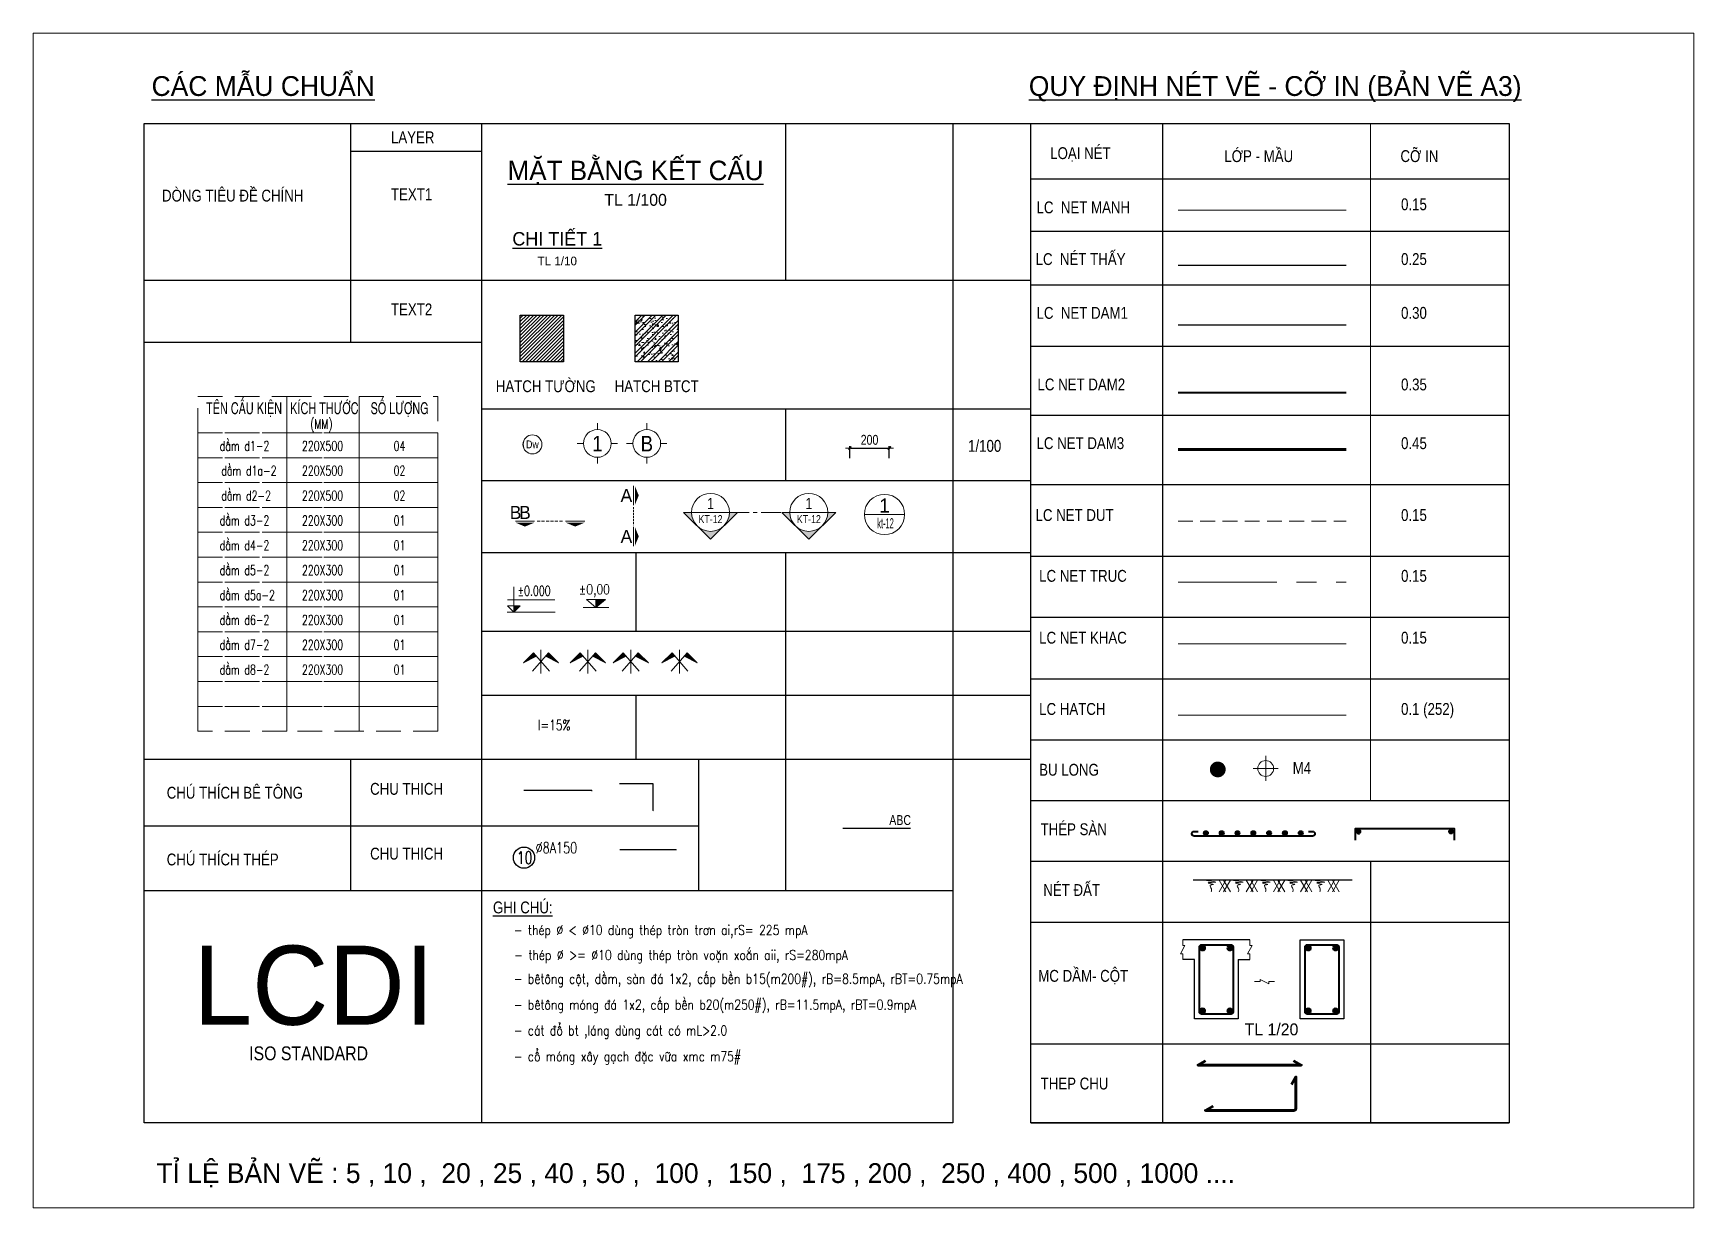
# Model space of a CAD drawing. Header units: millimetres. Extents: x 5243337 to 5938936, y 490824 to 785930.
# Drawn here: x 5243337 to 5251737, y 539257 to 545197 of the extents above; entities that cross this region are included whole.
import ezdxf
from ezdxf.enums import TextEntityAlignment as Align

# ---------------------------------------------------------------- set-up
doc = ezdxf.new("R2010")
doc.units = ezdxf.units.MM
doc.header["$MEASUREMENT"] = 0
doc.header["$PDMODE"] = 32
for name, pattern in [('ACAD_ISO07W100', [3, 0, -3]), ('CENTER', [2, 1.25, -0.25, 0.25, -0.25]), ('CENTERX2', [4, 2.5, -0.5, 0.5, -0.5]), ('DASHDOT', [1, 0.5, -0.25, 0, -0.25]), ('HIDDEN', [0.375, 0.25, -0.125])]:
    doc.linetypes.add(name, pattern=pattern)
doc.layers.get('0').update_dxf_attribs({"lineweight": 0})
doc.layers.get('Defpoints').update_dxf_attribs({"lineweight": 0})
for name, color, linetype, lineweight in [('A-WIPEOUT', 254, 'ACAD_ISO07W100', 0), ('dim', 144, 'Continuous', 13), ('LC Dim', 8, 'Continuous', 18), ('LC Hatch', 252, 'Continuous', 9), ('LC Hatch @ 1', 252, 'Continuous', 9), ('LC ISO', 153, 'Continuous', 13), ('LC Khac', 4, 'Continuous', 9), ('LC MANH DUT', 35, 'HIDDEN', 5), ('LC Net dam 1', 30, 'Continuous', 30), ('LC Net dam2', 6, 'Continuous', 40), ('LC Net dam3', 1, 'Continuous', 60), ('LC Net khuat', 4, 'HIDDEN', 13), ('LC Net manh', 9, 'Continuous', 5), ('LC Net thay', 7, 'Continuous', 25), ('LC Net truc', 8, 'DASHDOT', 13), ('LC Text1', 3, 'Continuous', 20), ('LC Text2', 7, 'Continuous', 25), ('text', 1, 'Continuous', 20)]:
    doc.layers.add(name, color=color, linetype=linetype, lineweight=lineweight)
doc.styles.add('arial', font='arial.ttf', dxfattribs={"width": 0.8})
doc.styles.add('Brief text', font='VHHELS.TTF')
doc.styles.add('General text 2', font='arial.ttf')
doc.styles.add('HOATBIF', font='hoatbif.shx', dxfattribs={"width": 0.8})
doc.styles.add('LC 1', font='VHAVANB.TTF')
doc.styles.add('LC 2', font='VHARIALN.TTF', dxfattribs={"width": 0.7})
doc.styles.add('LC 3', font='vnsimli.shx', dxfattribs={"width": 0.75})
doc.styles.add('T1', font='Vnsimli.shx', dxfattribs={"width": 0.8})
doc.styles.add('T2', font='VHARIAL.TTF', dxfattribs={"width": 0.8})
doc.styles.add('text', font='hoatbif.shx', dxfattribs={"width": 0.7})
doc.styles.add('text1', font='VHHELS.TTF', dxfattribs={"width": 0.7, "height": 300})
doc.dimstyles.new('1-100(1-20)', dxfattribs={"dimscale": 20, "dimtxt": 2.5, "dimasz": 0.35, "dimexe": 0.5, "dimexo": 0, "dimgap": 0.8, "dimtad": 1, "dimdec": 0, "dimzin": 0, "dimdsep": 46, "dimtxsty": 'HOATBIF', "dimblk1": 'DOT', "dimblk2": 'DOT', "dimsah": 1, "dimcen": -1, "dimdle": 1, "dimclrd": 256, "dimclre": 256, "dimclrt": 4, "dimadec": 3, "dimazin": 2, "dimtfac": 0.333333, "dimtdec": 0, "dimtix": 1, "dimtmove": 2, "dimatfit": 3, "dimldrblk": 'DOT', "dimfxl": 1, "dimtvp": 0.833333, "dimtolj": 1, "dimtzin": 0, "dimarcsym": 0})

# ---------------------------------------------------------------- blocks, each defined once
blk = doc.blocks.new('CT')
at = {"layer": 'LC Khac'}
blk.add_hatch(color=252, dxfattribs=at).paths.add_polyline_path([(3.25, 1.6), (1.64, 1.6), (1.64, 0)])
at = {"layer": 'LC Khac', "color": 9, "ltscale": 50}
for p, q in [((12.09, 0), (0, 0)), ((0.05, 3.14), (12, 3.14))]:
    blk.add_line(p, q, dxfattribs=at)
for points in [[(1.64, 6.43), (1.64, 0)], [(1.64, 0), (0.03, 1.6), (1.64, 1.6)], [(1.64, 0), (3.25, 1.6), (1.64, 1.6)]]:
    blk.add_lwpolyline(points, dxfattribs=at)
at = {"layer": 'LC Khac', "color": 3, "style": 'LC 3', "width": 0.75}
blk.add_attdef('CT', (1.91, 3.5), '', height=2.2, dxfattribs=at)
blk = doc.blocks.new('DXicon')
at = {"layer": 'LC Hatch', "ltscale": 50}
for points in [[(-1.15, 4.39), (-1.9, 5.26), (-4.45, 2.69)], [(4.45, 2.69), (1.9, 5.26), (1.15, 4.39)]]:
    blk.add_hatch(color=252, dxfattribs=at).paths.add_polyline_path(points)
at = {"layer": 'LC Net manh', "color": 8, "ltscale": 50}
for p, q in [((-1.9, 5.26), (-4.45, 2.69)), ((-4.45, 2.69), (-1.15, 4.39)), ((-2.13, 0.57), (1.9, 5.26)), ((2.13, 0.57), (-1.9, 5.26)), ((0, 0.04), (0, 6.04)), ((4.45, 2.69), (1.15, 4.39)), ((1.9, 5.26), (4.45, 2.69))]:
    blk.add_line(p, q, dxfattribs=at)
blk = doc.blocks.new('DOT')
at = {"layer": 'dim'}
for p, q in [((-3, 0), (3, 0)), ((-1, -1), (1, 1))]:
    blk.add_line(p, q, dxfattribs=at)
blk.add_lwpolyline([(0.5, 1), (-1, -0.5), (-0.5, -1), (1, 0.5)], close=True, dxfattribs=at)
blk = doc.blocks.new('thep tron 2')
at = {"layer": 'LC Net dam2'}
for p, q in [((-0.5, 0.5), (0.5, 0.5)), ((0.35, 0.85), (-0.35, 0.15)), ((-0.35, 0.85), (0.35, 0.15)), ((0, 1), (0, 0))]:
    blk.add_line(p, q, dxfattribs=at)
blk.add_circle((0, 0.5), 0.5, dxfattribs=at)
blk = doc.blocks.new('theptron1')
at = {"layer": 'LC Net dam3'}
for p, q in [((-0.5, 0), (0.5, 0)), ((-0.35, 0.35), (0.35, -0.35)), ((0.35, 0.35), (-0.35, -0.35)), ((0, 0.5), (0, -0.5))]:
    blk.add_line(p, q, dxfattribs=at)
blk.add_circle((0, 0), 0.5, dxfattribs=at)
blk = doc.blocks.new('mat dat')
at = {"layer": 'LC Net manh'}
for p, q in [((2, 0), (3.73, -3)), ((3.73, 0), (2, -3)), ((3.15, 0), (4.88, -3)), ((4.88, 0), (3.15, -3))]:
    blk.add_line(p, q, dxfattribs=at)
blk.add_spline([(0, 0), (-1.21, -0.12), (1.21, -0.52), (-0.75, -0.75), (0.58, -1.1), (-0.23, -1.33), (0.06, -2.19), (0, -3)], degree=3, dxfattribs=at)
blk = doc.blocks.new('bu lon')
at = {"layer": 'LC Khac', "color": 9}
for p, q in [((0.79, 0), (-0.79, 0)), ((0, -0.79), (0, 0.79))]:
    blk.add_line(p, q, dxfattribs=at)
at = {"layer": 'LC Khac', "color": 7}
blk.add_circle((0, 0), 0.5, dxfattribs=at)
blk = doc.blocks.new('TTRUC')
at = {"layer": 'LC ISO'}
for p, q in [((0, 6.95), (0, 10.13)), ((-6.95, 0), (-10.13, 0)), ((6.95, 0), (10.13, 0)), ((0, -6.95), (0, -10.13))]:
    blk.add_line(p, q, dxfattribs=at)
at = {"layer": 'LC Net manh'}
blk.add_circle((0, 0), 6.95, dxfattribs=at)
blk = doc.blocks.new('TIEUDE1')
at = {"layer": 'LC Text2', "color": 7, "style": 'LC 1'}
blk.add_attdef('TIªU§Ò', text='', height=5, dxfattribs=at).set_placement((0, 0), align=Align.BOTTOM_CENTER)
blk.add_attdef('TL', text='', height=3, dxfattribs=at).set_placement((0, -2), align=Align.TOP_CENTER)
blk = doc.blocks.new('TIEUDE2')
at = {"layer": 'LC Text2', "color": 7, "style": 'LC 1'}
blk.add_attdef('%%UTIªU§Ò', text='', height=3.5, dxfattribs=at).set_placement((0, 0), align=Align.BOTTOM_CENTER)
blk.add_attdef('TL', text='', height=2.2, dxfattribs=at).set_placement((0, -1.8), align=Align.TOP_CENTER)
blk = doc.blocks.new('*D51')
at = {"layer": 'Defpoints', "color": 0, "ltscale": 500, "transparency": 16777216}
for p in [(5247667.5, 543099.7), (5247467.5, 543049), (5247667.5, 543049)]:
    blk.add_point(p, dxfattribs=at)
at = {"layer": 'LC Dim', "lineweight": -2, "ltscale": 500, "transparency": 16777216}
for p, q in [((5247467.5, 543049), (5247467.5, 543109.7)), ((5247474.5, 543099.7), (5247660.5, 543099.7)), ((5247667.5, 543049), (5247667.5, 543109.7))]:
    blk.add_line(p, q, dxfattribs=at)
at = {"layer": 'LC Dim', "lineweight": -2, "ltscale": 500, "transparency": 16777216, "xscale": 7, "yscale": 7, "zscale": 7, "rotation": 180}
blk.add_blockref('DOT', (5247467.5, 543099.7), dxfattribs=at)
at = {"layer": 'LC Dim', "lineweight": -2, "ltscale": 500, "transparency": 16777216, "xscale": 7, "yscale": 7, "zscale": 7}
blk.add_blockref('DOT', (5247667.5, 543099.7), dxfattribs=at)
at = {"layer": 'LC Dim', "color": 4, "ltscale": 500, "transparency": 16777216, "insert": (5247567.5, 543140.7), "char_height": 50, "attachment_point": 5, "style": 'HOATBIF'}
blk.add_mtext('\\A1;200', dxfattribs=at)
blk = doc.blocks.new('_Dot')
at = {"color": 0, "linetype": 'ByBlock', "lineweight": -2}
blk.add_line((-0.5, 0), (-1, 0), dxfattribs=at)
at = {"color": 0, "linetype": 'ByBlock', "const_width": 0.5}
blk.add_lwpolyline([(-0.25, 0, 1), (0.25, 0, 1)], format="xyb", close=True, dxfattribs=at)
blk = doc.blocks.new('trich CT')
blk.add_line((-500, 0), (500, 0))
blk.add_circle((0, 0), 500)
at = {"layer": 'text', "style": 'text1'}
blk.add_attdef('T', text='', height=350, dxfattribs=at).set_placement((0, 223), align=Align.MIDDLE_CENTER)
at = {"layer": 'text', "linetype": 'ByBlock', "style": 'text', "width": 0.7}
blk.add_attdef('KT', text='', height=250, dxfattribs=at).set_placement((0, -217), align=Align.MIDDLE_CENTER)
blk = doc.blocks.new('*U34')
h = blk.add_hatch(color=256)
h.paths.add_polyline_path([(0, -8.49), (4.24, -4.24, -0.198912), (0, -6, -0.198912), (-4.24, -4.24)])
h.paths.add_polyline_path([(8.49, 0), (6, 0, -0.198912), (4.24, -4.24)])
h.paths.add_polyline_path([(-4.24, -4.24, -0.198912), (-6, 0), (-8.49, 0)])
h = blk.add_hatch(color=256)
h.paths.add_polyline_path([(31.08, -8.49), (35.32, -4.24, -0.198912), (31.08, -6, -0.198912), (26.84, -4.24)])
h.paths.add_polyline_path([(39.57, 0), (37.08, 0, -0.198912), (35.32, -4.24)])
h.paths.add_polyline_path([(26.84, -4.24, -0.198912), (25.08, 0), (22.59, 0)])
for p, q in [((-6, 0), (6, 0)), ((25.08, 0), (37.08, 0))]:
    blk.add_line(p, q)
at = {"linetype": 'CENTER', "ltscale": 5}
blk.add_line((6, 0), (25.08, 0), dxfattribs=at)
for points in [[(6, 0), (8.49, 0), (0, -8.49), (-8.49, 0), (-6, 0)], [(37.08, 0), (39.57, 0), (31.08, -8.49), (22.59, 0), (25.08, 0)]]:
    blk.add_lwpolyline(points)
for centre in [(0, 0), (31.08, 0)]:
    blk.add_circle(centre, 6)
at = {"layer": 'text', "style": 'Brief text', "width": 0.8, "flags": 8}
for tag, p in [('VIEW-NUMBER2', (0, 52)), ('VIEW-NUMBER1', (0, 0))]:
    blk.add_attdef(tag, text='', height=3.5, dxfattribs=at).set_placement(p, align=Align.BOTTOM_CENTER)
at = {"layer": 'text', "style": 'arial', "width": 0.8, "flags": 8}
for tag, p in [('SHEET-NUMBER2', (0, 51.13)), ('SHEET-NUMBER1', (0, -0.87))]:
    blk.add_attdef(tag, text='', height=2.5, dxfattribs=at).set_placement(p, align=Align.TOP_CENTER)
blk = doc.blocks.new('Caodo1')
at = {"layer": 'LC Text1'}
blk.add_hatch(color=256, dxfattribs=at).paths.add_polyline_path([(0, 200), (0, 0), (243, 200)])
for p, q in [((324, 0), (-324, 0)), ((0, 0), (0, 200))]:
    blk.add_line(p, q, dxfattribs=at)
blk.add_lwpolyline([(-243, 200), (243, 200), (0, 0), (0, 0)], close=True, dxfattribs=at)
at = {"layer": 'LC Text1', "style": 'T1', "width": 0.8}
blk.add_attdef('%%P0,00', text='', height=250, dxfattribs=at).set_placement((-39, 460), align=Align.MIDDLE_CENTER)
blk = doc.blocks.new('*U19')
at = {"layer": 'A-WIPEOUT'}
blk.add_lwpolyline([(0, 4.25), (-2.5, 3.44), (-4.04, 1.31), (-4.04, -1.31), (-2.5, -3.44), (0, -4.25), (2.5, -3.44), (4.04, -1.31), (4.04, 1.31), (2.5, 3.44)], close=True, dxfattribs=at)
blk.add_wipeout([(0, 4.25), (-2.5, 3.44), (-4.04, 1.31), (-4.04, -1.31), (-2.5, -3.44), (0, -4.25), (2.5, -3.44), (4.04, -1.31), (4.04, 1.31), (2.5, 3.44)]).dxf.layer = 'A-WIPEOUT'
blk.add_circle((0, 0), 4.25)
at = {"layer": 'text', "style": 'General text 2', "width": 0.8, "flags": 8}
blk.add_attdef('SYMBOL', text='', height=3.5, dxfattribs=at).set_placement((0, 0), align=Align.MIDDLE_CENTER)
blk = doc.blocks.new('matcatdoc')
at = {"layer": 'LC Khac', "color": 1, "ltscale": 2}
for p, q in [((0, 485), (0, 0)), ((0, -550), (0, -1036))]:
    blk.add_line(p, q, dxfattribs=at)
for points in [[(134, 243, 0, 471, 0), (37, 243, 275, 275, 0)], [(134, -793, 0, 471, 0), (37, -793, 275, 275, 0)]]:
    blk.add_lwpolyline(points, format="xyseb", dxfattribs=at)
at = {"layer": 'LC MANH DUT', "ltscale": 200}
blk.add_line((0, -49), (0, -506), dxfattribs=at)
at = {"ltscale": 2, "style": 'LC 1'}
for p in [(-179, 243), (-179, -793)]:
    blk.add_attdef('LC', text='', height=330, dxfattribs=at).set_placement(p, align=Align.MIDDLE_CENTER)
blk = doc.blocks.new('*U32')
at = {"layer": 'LC Khac', "color": 1, "ltscale": 2}
for p, q in [((0, 0), (-485, 0)), ((1271, 0), (785, 0))]:
    blk.add_line(p, q, dxfattribs=at)
for points in [[(-243, -134, 0, 471, 0), (-243, -37, 275, 275, 0)], [(1028, -134, 0, 471, 0), (1028, -37, 275, 275, 0)]]:
    blk.add_lwpolyline(points, format="xyseb", dxfattribs=at)
at = {"layer": 'LC MANH DUT', "ltscale": 300}
blk.add_line((66, 0), (732, 0), dxfattribs=at)
at = {"ltscale": 2, "style": 'LC 1'}
for p in [(-243, 222), (1028, 222)]:
    blk.add_attdef('LC', text='', height=330, dxfattribs=at).set_placement(p, align=Align.MIDDLE_CENTER)

msp = doc.modelspace()

# ---------------------------------------------------------------- hatches: boundary and pattern name
at = {"layer": 'LC Hatch @ 1', "ltscale": 2}
h = msp.add_hatch(dxfattribs=at)
h.set_pattern_fill('ANSI31', color=256, scale=100)
h.set_pattern_definition([(45, (5245796.077, 555984.591), (-8.838835, 8.838835), [])])
h.paths.add_polyline_path([(5246018.8, 543536.1), (5246018.8, 543771.6), (5245800.8, 543771.6), (5245800.8, 543536.1)])
h = msp.add_hatch(dxfattribs=at)
h.set_pattern_fill('BTCT', color=256, scale=10)
h.set_pattern_definition([(50, (5245900.18, 555984.59), (71.72602, -6.2752), [7.5, -82.5]), (355, (5245900.18, 555984.59), (-13.87513, 75.2192), [6, -66]), (100.4514, (5245906.155, 555984.07), (57.85094, 68.94395), [6.374, -70.1142]), (46.1842, (5245900.18, 556004.59), (106.7241, -16.5519), [11.25, -123.75]), (96.6356, (5245909.07, 556003.21), (93.4663, 97.4118), [9.561, -105.1713]), (351.1842, (5245900.18, 556004.59), (93.4662, 97.4119), [9, -99]), (21, (5245910.18, 555999.59), (59.6907, -40.2619), [7.5, -82.5]), (326, (5245910.18, 555999.59), (24.33153, 72.515), [6, -66]), (71.4514, (5245915.15, 555996.236), (84.02226, 32.25305), [6.374, -70.1142]), (37.5, (5245900.177, 555984.59), (1.215986, 33.289385), [0, -65.2, 0, -67, 0, -66.25]), (7.5, (5245900.177, 555984.59), (26.30695, 39.44117), [0, -38.2, 0, -63.7, 0, -25.25]), (327.5, (5245877.877, 555984.59), (53.382244, -2.25549), [0, -25, 0, -78, 0, -103.5]), (317.5, (5245867.877, 555984.59), (58.31862, 10.0105), [0, -32.5, 0, -51.8, 0, -73.5]), (45, (5245900.177, 555984.59), (-26.5165, 26.5165), []), (45, (5245917.855, 555984.59), (-26.5165, 26.5165), [])])
h.paths.add_polyline_path([(5246599.5, 543771.6), (5246381.5, 543771.6), (5246381.5, 543536.1), (5246599.5, 543536.1)])

# ---------------------------------------------------------------- linework, layer by layer
at = {"layer": 'Defpoints', "ltscale": 0.2}
msp.add_lwpolyline([(5243337, 545197.3), (5251737, 545197.3), (5251737, 539257.3), (5243337, 539257.3)], close=True, dxfattribs=at)
at = {"layer": 'LC Hatch'}
for p, q in [((5250101.5, 544740.4), (5250101.5, 541316.9)), ((5249128.1, 541748.5), (5249978.5, 541748.5))]:
    msp.add_line(p, q, dxfattribs=at)
at = {"layer": 'LC Hatch', "const_width": 40}
for points in [[(5249309.1, 541474.2, -0.414214), (5249329.1, 541494.2)], [(5249309.1, 541474.2, 0.414214), (5249329.1, 541454.2)], [(5249349.1, 541473.9, 0.414214), (5249329.1, 541493.9)], [(5249349.1, 541474.2, -0.414214), (5249329.1, 541454.2)]]:
    msp.add_lwpolyline(points, format="xyb", dxfattribs=at)
at = {"layer": 'LC Khac', "ltscale": 0.5}
msp.add_line((5249128.1, 542108.9), (5249978.5, 542108.9), dxfattribs=at)
at = {"layer": 'LC Net dam 1'}
msp.add_line((5249128.1, 543723.2), (5249978.5, 543723.2), dxfattribs=at)
at = {"layer": 'LC Net dam2', "ltscale": 5}
msp.add_line((5249978.5, 543379.1), (5249128.1, 543379.1), dxfattribs=at)
at = {"layer": 'LC Net dam2'}
msp.add_lwpolyline([(5249788.8, 541160.8), (5249808.8, 541160.8, -0.414214), (5249820.2, 541149.5), (5249820.2, 541148.2, -0.414214), (5249808.8, 541136.8), (5249509.4, 541136.9), (5249209.9, 541136.8, -0.414214), (5249198.5, 541148.2), (5249198.5, 541149.5, -0.414214), (5249209.9, 541160.8), (5249229.9, 541160.8)], format="xyb", dxfattribs=at)
msp.add_lwpolyline([(5250025.3, 541116.1), (5250025.3, 541176.1), (5250525.3, 541176.1), (5250525.3, 541116.1)], dxfattribs=at)
for points in [[(5249236.6, 540247.2), (5249236.6, 540577.2, -0.414214), (5249246.6, 540587.2), (5249396.6, 540587.2, -0.414214), (5249406.6, 540577.2), (5249406.6, 540247.2, -0.414214), (5249396.6, 540237.2), (5249246.6, 540237.2, -0.414214)], [(5249771, 540247.2), (5249771, 540577.2, -0.414214), (5249781, 540587.2), (5249931, 540587.2, -0.414214), (5249941, 540577.2), (5249941, 540247.2, -0.414214), (5249931, 540237.2), (5249781, 540237.2, -0.414214)]]:
    msp.add_lwpolyline(points, format="xyb", close=True, dxfattribs=at)
at = {"layer": 'LC Net dam3', "ltscale": 0.5}
msp.add_line((5249128.1, 543092.5), (5249978.5, 543092.5), dxfattribs=at)
at = {"layer": 'LC Net dam3', "ltscale": 5}
msp.add_lwpolyline([(5249267.4, 540001.1), (5249228.5, 539978.6), (5249751.5, 539978.6), (5249712.5, 540001.1)], dxfattribs=at)
at = {"layer": 'LC Net dam3'}
msp.add_lwpolyline([(5249701.8, 539880.1), (5249724.3, 539919), (5249724.3, 539759.4, -0.414214), (5249714.3, 539749.4), (5249266.8, 539749.4), (5249305.8, 539771.9)], format="xyb", dxfattribs=at)
at = {"layer": 'LC Net khuat', "ltscale": 300}
msp.add_line((5249128.1, 542729), (5249978.5, 542729), dxfattribs=at)
at = {"layer": 'LC Net manh'}
msp.add_line((5249128.1, 544303.3), (5249978.5, 544303.3), dxfattribs=at)
for points in [[(5249151.6, 540512.2), (5249151.6, 540540.8), (5249140.1, 540540.8), (5249163.1, 540583.6), (5249151.6, 540583.6), (5249151.6, 540612.2)], [(5249491.6, 540512.2), (5249491.6, 540540.8), (5249480.1, 540540.8), (5249503.1, 540583.6), (5249491.6, 540583.6), (5249491.6, 540612.2)], [(5249515.7, 540401.1), (5249544.3, 540401.1), (5249544.3, 540412.6), (5249587, 540389.5), (5249587, 540401.1), (5249615.7, 540401.1)]]:
    msp.add_lwpolyline(points, dxfattribs=at)
at = {"layer": 'LC Net thay'}
for p, q in [((5244941.7, 544740.4), (5244941.7, 543634.7)), ((5245604.4, 544740.4), (5245604.4, 539687)), ((5247142.4, 544740.4), (5247142.4, 543947.9)), ((5247988.7, 544740.4), (5248383, 544740.4)), ((5249048.9, 544740.4), (5249048.9, 539687)), ((5245604.4, 544598.4), (5244941.7, 544598.4)), ((5248383, 544460.2), (5250802.3, 544460.2)), ((5248383, 544195.5), (5250802.3, 544195.5)), ((5249128.1, 544023.5), (5249978.5, 544023.5)), ((5243898, 543947.9), (5247142.4, 543947.9)), ((5243898, 543947.9), (5248383, 543947.9)), ((5248383, 543924.4), (5250802.3, 543924.4)), ((5243898, 543634.7), (5245604.4, 543634.7)), ((5248383, 543615.4), (5250802.3, 543615.4)), ((5245604.4, 543298.4), (5248383, 543298.4)), ((5247142.4, 543298.4), (5247142.4, 542934.9)), ((5248383, 543265.5), (5250802.3, 543265.5)), ((5245604.4, 542934.9), (5248383, 542934.9)), ((5248383, 542915.6), (5250802.3, 542915.6)), ((5245604.4, 542571.5), (5248383, 542571.5)), ((5246385.9, 542571.5), (5246385.9, 542173.2)), ((5247142.4, 542571.5), (5247142.4, 540861.2)), ((5248383, 542552.2), (5250802.3, 542552.2)), ((5248383, 542244.6), (5250802.3, 542244.6)), ((5245604.4, 542173.2), (5248383, 542173.2)), ((5248383, 541932), (5250802.3, 541932)), ((5245604.4, 541849.2), (5247142.4, 541849.2)), ((5245604.4, 541849.2), (5248383, 541849.2)), ((5246385.9, 541849.2), (5246385.9, 541526.9)), ((5248383, 541624.4), (5250802.3, 541624.4)), ((5243898, 541526.9), (5248383, 541526.9)), ((5244941.7, 541526.9), (5244941.7, 540861.2)), ((5246704.6, 540861.2), (5246704.6, 541526.9)), ((5248383, 541316.9), (5250802.3, 541316.9)), ((5243898, 541188.7), (5246704.6, 541188.7)), ((5248383, 541009.4), (5250802.3, 541009.4)), ((5250101.5, 541009.4), (5250101.5, 539687)), ((5250008.3, 540914.8), (5249204.3, 540914.8)), ((5243898, 540861.2), (5247988.7, 540861.2)), ((5243898, 540861.2), (5247988.7, 540861.2)), ((5248383, 540701.8), (5250802.3, 540701.8)), ((5249491.6, 540612.2), (5249151.6, 540612.2)), ((5249211.6, 540512.2), (5249151.6, 540512.2)), ((5249431.6, 540512.2), (5249491.6, 540512.2)), ((5248383, 540086.8), (5250802.3, 540086.8)), ((5248383, 539687), (5250802.3, 539687))]:
    msp.add_line(p, q, dxfattribs=at)
for points in [[(5243898, 544740.4), (5247988.7, 544740.4), (5247988.7, 539687), (5243898, 539687)], [(5248383, 544740.4), (5250802.3, 544740.4), (5250802.3, 539687), (5248383, 539687)], [(5249746, 540612.2), (5249966, 540612.2), (5249966, 540212.2), (5249746, 540212.2)]]:
    msp.add_lwpolyline(points, close=True, dxfattribs=at)
msp.add_lwpolyline([(5249431.6, 540512.2), (5249431.6, 540212.2), (5249211.6, 540212.2), (5249211.6, 540512.2)], dxfattribs=at)
at = {"layer": 'LC Net truc', "linetype": 'CENTERX2', "ltscale": 200}
msp.add_line((5249128.1, 542421.5), (5249978.5, 542421.5), dxfattribs=at)
at = {"layer": 'LC Text2', "ltscale": 2}
for points in [[(5245800.8, 543771.6), (5246018.8, 543771.6), (5246018.8, 543536.1), (5245800.8, 543536.1)], [(5246381.5, 543771.6), (5246599.5, 543771.6), (5246599.5, 543536.1), (5246381.5, 543536.1)]]:
    msp.add_lwpolyline(points, close=True, dxfattribs=at)
at = {"layer": 'LC Text2', "ltscale": 100}
msp.add_circle((5245819.6, 541027.9), 53.5, dxfattribs=at)

# ---------------------------------------------------------------- block references
ref = msp.add_blockref('matcatdoc', (5246373.4, 542811.1), dxfattribs=dict(xscale=0.2000000000000646, yscale=0.2000000000000646, zscale=0.2000000000000646))
ref.add_attrib('LC', 'A', dxfattribs={"ltscale": 2, "height": 66, "style": 'LC 1'}).set_placement((5246337.7, 542652.6), align=Align.MIDDLE_CENTER)
ref.add_attrib('LC', 'A', dxfattribs={"ltscale": 2, "height": 66, "style": 'LC 1'}).set_placement((5246337.7, 542859.7), align=Align.MIDDLE_CENTER)
ref = msp.add_blockref('*U32', (5245873, 542729.2), dxfattribs=dict(xscale=0.2000000000000646, yscale=0.2000000000000646, zscale=0.2000000000000646))
ref.add_attrib('LC', 'B', dxfattribs={"ltscale": 2, "height": 66, "style": 'LC 1'}).set_placement((5245777.1, 542773.6), align=Align.MIDDLE_CENTER)
ref.add_attrib('LC', 'B', dxfattribs={"ltscale": 2, "height": 66, "style": 'LC 1'}).set_placement((5245824.5, 542773.6), align=Align.MIDDLE_CENTER)
at = {"layer": 'LC Dim'}
for p, xscale, yscale, zscale in [((5249252.6, 540571.2), 20.00000000003886, 20.00000000003886, 20.00000000003886), ((5249390.6, 540571.2), -20.00000000003886, 20.00000000002276, 20.00000000001124), ((5249787, 540571.2), 20.00000000003886, 20.00000000003886, 20.00000000003886), ((5249925, 540571.2), -20.00000000003886, 20.00000000002276, 20.00000000001124)]:
    msp.add_blockref('theptron1', p, dxfattribs=dict(at, xscale=xscale, yscale=yscale, zscale=zscale))
at = {"layer": 'LC Dim', "rotation": 180}
for p, xscale, yscale, zscale in [((5249252.6, 540253.2), -20.00000000003886, 20.00000000002276, 20.00000000001124), ((5249390.6, 540253.2), 20.00000000003886, 20.00000000003886, 20.00000000003886), ((5249787, 540253.2), -20.00000000003886, 20.00000000002276, 20.00000000001124), ((5249925, 540253.2), 20.00000000003886, 20.00000000003886, 20.00000000003886)]:
    msp.add_blockref('theptron1', p, dxfattribs=dict(at, xscale=xscale, yscale=yscale, zscale=zscale))
at = {"layer": 'LC Hatch', "xscale": 20.00000000003886, "yscale": 20.00000000003886, "zscale": 20.00000000003886}
for p in [(5245905.6, 541958.9), (5246142.5, 541958.9), (5246359.6, 541958.9), (5246606.4, 541958.9)]:
    msp.add_blockref('DXicon', p, dxfattribs=at)
at = {"layer": 'LC ISO', "xscale": 10.07844196020048, "yscale": 10.07844196020048, "zscale": 10.07844196020048}
for p in [(5246190.9, 543122.8), (5246440.9, 543122.8)]:
    msp.add_blockref('TTRUC', p, dxfattribs=at)
at = {"layer": 'LC ISO'}
ref = msp.add_blockref('*U34', (5246763.1, 542774.1), dxfattribs=dict(at, xscale=16.00000000000517, yscale=16.00000000000517, zscale=16.00000000000517))
ref.add_attrib('VIEW-NUMBER1', '1', dxfattribs={"layer": 'text', "height": 56, "style": 'Brief text', "width": 0.8}).set_placement((5246763.1, 542774.1), align=Align.BOTTOM_CENTER)
ref.add_attrib('SHEET-NUMBER1', 'KT-12', dxfattribs={"layer": 'text', "height": 40, "style": 'arial', "width": 0.8}).set_placement((5246763.1, 542760.2), align=Align.TOP_CENTER)
ref.add_attrib('VIEW-NUMBER2', '1', dxfattribs={"layer": 'text', "height": 56, "style": 'Brief text', "width": 0.8}).set_placement((5247260.4, 542774.1), align=Align.BOTTOM_CENTER)
ref.add_attrib('SHEET-NUMBER2', 'KT-12', dxfattribs={"layer": 'text', "height": 40, "style": 'arial', "width": 0.8}).set_placement((5247260.4, 542760.2), align=Align.TOP_CENTER)
ref = msp.add_blockref('trich CT', (5247643.4, 542763.5), dxfattribs=dict(at, xscale=0.2036571428572741, yscale=0.2036571428572741, zscale=0.2036571428572741))
ref.add_attrib('T', '1', dxfattribs={"layer": 'LC Text2', "height": 71.3, "style": 'text1'}).set_placement((5247643.4, 542808.8), align=Align.MIDDLE_CENTER)
ref.add_attrib('KT', ' kt-12', dxfattribs={"layer": 'LC Text2', "linetype": 'ByBlock', "height": 50.91, "style": 'text', "width": 0.55}).set_placement((5247643.4, 542719.2), align=Align.MIDDLE_CENTER)
at = {"layer": 'LC Khac'}
for name, p, xscale, yscale, zscale in [('bu lon', (5249571.7, 541478.9), 79.9999999999546, 79.9999999999546, 79.9999999999546), ('mat dat', (5249295.5, 540914.8), 20.00000000003886, 20.00000000003886, 20.00000000003886), ('mat dat', (5249433, 540914.8), 20.00000000003886, 20.00000000003886, 20.00000000003886), ('mat dat', (5249570.6, 540914.8), 20.00000000003886, 20.00000000003886, 20.00000000003886), ('mat dat', (5249708.1, 540914.8), 20.00000000003886, 20.00000000003886, 20.00000000003886), ('mat dat', (5249845.7, 540914.8), 20.00000000003886, 20.00000000003886, 20.00000000003886)]:
    msp.add_blockref(name, p, dxfattribs=dict(at, xscale=xscale, yscale=yscale, zscale=zscale))
at = {"layer": 'LC Net dam2', "xscale": 20.00000000003886, "yscale": 20.00000000003886, "zscale": 20.00000000003886}
for p in [(5249268.9, 541142.8), (5249348.9, 541142.8), (5249428.9, 541142.8), (5249508.9, 541142.8), (5249588.9, 541142.8), (5249668.9, 541142.8), (5249748.9, 541142.8)]:
    msp.add_blockref('thep tron 2', p, dxfattribs=at)
at = {"layer": 'LC Net dam2', "rotation": 180}
for p, xscale, yscale, zscale in [((5250041.3, 541170.1), -20.00000000003886, 20.00000000002276, 20.00000000001124), ((5250509.3, 541170.1), 20.00000000003886, 20.00000000003886, 20.00000000003886)]:
    msp.add_blockref('thep tron 2', p, dxfattribs=dict(at, xscale=xscale, yscale=yscale, zscale=zscale))
at = {"layer": 'LC Text1'}
ref = msp.add_blockref('CT', (5245734.8, 542269.4), dxfattribs=dict(at, xscale=20.00000000003886, yscale=20.00000000003886, zscale=20.00000000003886))
ref.add_attrib('CT', '%%P0.000', (5245787.5, 542352.3), dxfattribs={"color": 3, "height": 49.6, "style": 'LC 3', "width": 0.7})
ref = msp.add_blockref('Caodo1', (5246183.7, 542293), dxfattribs=dict(at, xscale=0.2000000000000646, yscale=0.2000000000000646, zscale=0.2000000000000646))
ref.add_attrib('%%P0,00', '%%p0,00', dxfattribs={"layer": 'LC Text2', "height": 50, "style": 'T1', "width": 0.8}).set_placement((5246175.9, 542384.9), align=Align.MIDDLE_CENTER)
at = {"layer": 'LC Text2'}
ref = msp.add_blockref('TIEUDE1', (5246384, 544424.7), dxfattribs=dict(at, xscale=20.00000000004512, yscale=20.00000000004512, zscale=20.00000000004512))
ref.add_attrib('TIªU§Ò', '%%UmÆt b»ng kÕt cÊu', dxfattribs={"color": 7, "height": 98.488, "style": 'LC 1'}).set_placement((5246384, 544424.7), align=Align.BOTTOM_CENTER)
ref.add_attrib('TL', 'TL 1/100', dxfattribs={"color": 7, "height": 60, "style": 'LC 1'}).set_placement((5246384, 544384.7), align=Align.TOP_CENTER)
ref = msp.add_blockref('TIEUDE2', (5245987.9, 544103.4), dxfattribs=dict(at, xscale=20.00000000004512, yscale=20.00000000004512, zscale=20.00000000004512))
ref.add_attrib('%%UTIªU§Ò', '%%Uchi tiÕt 1', dxfattribs={"color": 7, "height": 67.923, "style": 'LC 1'}).set_placement((5245987.9, 544103.4), align=Align.BOTTOM_CENTER)
ref.add_attrib('TL', 'TL 1/10', dxfattribs={"color": 7, "height": 44, "style": 'LC 1'}).set_placement((5245987.9, 544067.4), align=Align.TOP_CENTER)

# ---------------------------------------------------------------- texts
at = {"layer": 'LC Dim', "ltscale": 2, "insert": (5247667.4, 541192.4), "char_height": 50, "attachment_point": 7, "style": 'HOATBIF'}
msp.add_mtext('ABC', dxfattribs=at)
at = {"layer": 'LC Text1', "ltscale": 0.2, "style": 'LC 1', "width": 0.9}
for s, p in [('1', (5246190.9, 543058.6)), ('B', (5246440.9, 543058.6))]:
    msp.add_text(s, height=78.9, dxfattribs=at).set_placement(p, align=Align.BOTTOM_CENTER)
at = {"layer": 'LC Text1', "style": 'LC 3', "width": 0.8}
for s, p in [('- thÐp %%C < %%C10 dïng thÐp trßn tr¬n ai,rS= 225 mpA', (5245767.7, 540636.9)), ('- thÐp %%C >= %%C10 dïng thÐp trßn voÆn xo¾n aii, rS=280mpA', (5245769.7, 540510.6)), ('- bªt«ng cét, dÇm, sµn ®¸ 1x2, cÊp bÒn b15(m200#), rB=8.5mpA, rBT=0.75mpA', (5245767.3, 540390.3)), ('- bªt«ng mãng ®¸ 1x2, cÊp bÒn b20(m250#), rB=11.5mpA, rBT=0.9mpA', (5245767.3, 540259.6)), ('- c¸t ®æ bt ,l¸ng dïng c¸t cã mL>2.0', (5245767.3, 540129)), ('- cæ mãng x©y g¹ch ®Æc v÷a xmc m75#', (5245767.3, 539998.3))]:
    msp.add_text(s, height=50, dxfattribs=at).set_placement(p)
at = {"layer": 'LC Text2', "lineweight": -2}
for s, height, style, p in [('%%uc¸c mÉu chuÈn', 100, 'LC 1', (5243935.9, 544880.2)), ('%%Uquy ®Þnh nÐt vÏ - cì in (b¶n vÏ A3)', 100, 'LC 1', (5248373.3, 544880.2)), ('tl 1/20', 60, 'LC 1', (5249464.6, 540129.5)), ('iso standard', 70, 'LC 2', (5244429.4, 540003.4)), ('tØ lÖ b¶n vÏ : 5 , 10 ,  20 , 25 , 40 , 50 ,  100 ,  150 ,  175 , 200 ,  250 , 400 , 500 , 1000 ....', 100, 'LC 1', (5243960, 539382.8))]:
    msp.add_text(s, height=height, dxfattribs=dict(at, style=style)).set_placement(p)
at = {"layer": 'LC Text2', "style": 'T2', "width": 0.8}
for s, p in [('layer', (5245146.7, 544641.2)), ('lo¹i nÐt', (5248481.5, 544560.8)), ('Líp - mÇu', (5249362.2, 544545.8)), ('cì in', (5250253.2, 544545.8)), ('dßng tiªu ®Ò chÝnh', (5243988.6, 544346.1)), ('text1', (5245146.7, 544352.9)), ('LC  Net manh', (5248412.4, 544286.5)), ('0.15', (5250256.2, 544302.2)), ('LC  nÐt thÊy', (5248407.8, 544025.1)), ('0.25 ', (5250256.2, 544025.1)), ('text2', (5245146.7, 543770.6)), ('LC  Net dam1', (5248412.4, 543753)), ('0.30', (5250256.2, 543753)), ('HATCH T¦êNG', (5245676.9, 543382.1)), ('HATCH BTCT', (5246278.5, 543382.1)), ('LC Net dam2', (5248417.2, 543391.1)), ('0.35', (5250256.2, 543391.1)), ('LC Net dam3', (5248412.3, 543094.1)), ('0.45', (5250256.2, 543094.1)), ('1/100', (5248066.1, 543080.5)), ('LC Net dut', (5248407.3, 542730.6)), ('0.15', (5250256.2, 542730.6)), ('LC Net truc', (5248425.6, 542423.1)), ('0.15', (5250256.2, 542423.1)), ('LC Net khac', (5248425.6, 542110.4)), ('0.15', (5250256.2, 542110.4)), ('LC Hatch', (5248425.6, 541750)), ('0.1 (252)', (5250256.2, 541750)), ('bu long', (5248425.7, 541442.5)), ('m4', (5249708.3, 541451.8)), ('chó thÝch bª t«ng', (5244012.4, 541326.3)), ('chu thich', (5245041.3, 541346)), ('thÐp sµn', (5248432.7, 541141.7)), ('chó thÝch thÐp', (5244012.4, 540988.8)), ('chu thich', (5245041.3, 541018.4)), ('nÐt ®Êt', (5248446.6, 540834.2)), ('%%Ughi chó:', (5245662.8, 540746.2)), ('mc dÇm- cét', (5248421.3, 540400.2)), ('thep chu', (5248433.2, 539855.7))]:
    msp.add_text(s, height=60, dxfattribs=at).set_placement(p)
at = {"layer": 'LC Text2', "ltscale": 100, "style": 'LC 3', "width": 0.75}
msp.add_text('10', height=61.11, dxfattribs=at).set_placement((5245822.6, 541027.9), align=Align.MIDDLE_CENTER)
at = {"layer": 'LC Text2', "linetype": 'ByBlock', "style": 'LC 3', "width": 0.75}
msp.add_text('%%C8A150', height=55.56, dxfattribs=at).set_placement((5245878.2, 541050))
at = {"layer": 'LC Text2', "lineweight": -2, "style": 'LC 1'}
msp.add_text('LCDI', height=400, dxfattribs=at).set_placement((5244755.8, 540383.1), align=Align.MIDDLE)

# ---------------------------------------------------------------- dimensions: what is measured, and where the dimension line sits
at = {"layer": 'LC Dim', "ltscale": 500}
dim = msp.add_linear_dim(base=(5247667.5, 543099.7), p1=(5247467.5, 543049), p2=(5247667.5, 543049), dimstyle='1-100(1-20)', dxfattribs=at)
dim.commit()
dim.dimension.update_dxf_attribs({"geometry": '*D51', "text_midpoint": (5247567.5, 543140.7)})

# ---------------------------------------------------------------- leaders
at = {"layer": 'LC Dim', "ltscale": 2}
for points in [[(5246472.9, 541266.5), (5246472.9, 541401.5), (5246302, 541401.5)], [(5246162.6, 541367), (5245818.3, 541367)], [(5246589, 541067.8), (5246327.9, 541067.8), (5246303.6, 541067.8)]]:
    msp.add_leader(points, dimstyle='1-100(1-20)', dxfattribs=at)
at = {"layer": 'LC Dim', "ltscale": 2, "annotation_type": 0, "has_hookline": 1, "hookline_direction": 0, "text_width": 106.7}
msp.add_leader([(5247434.2, 541176.4), (5247651.4, 541176.4)], dimstyle='1-100(1-20)', override={"dimgap": 0.8, "dimtad": 1}, dxfattribs=at)

# ---------------------------------------------------------------- next in the draw order: block references
at = {"layer": 'LC Net manh'}
ref = msp.add_blockref('*U19', (5245862.2, 543118), dxfattribs=dict(at, xscale=11.29411764705948, yscale=11.29411764705948, zscale=11.29411764705948))
ref.add_attrib('SYMBOL', 'Dw', dxfattribs={"layer": 'text', "height": 39.53, "style": 'General text 2', "width": 0.8}).set_placement((5245862.2, 543118), align=Align.MIDDLE_CENTER)

# ---------------------------------------------------------------- next in the draw order: wipeouts: each hides what was drawn before it
at = {"ltscale": 500}
for points, layer in [([(5245853.8, 541650.4), (5245853.8, 541741.3), (5246080.5, 541741.3), (5246080.5, 541767.5), (5246137, 541695.8), (5246080.5, 541624.2), (5246080.5, 541650.4)], 'LC Hatch'), ([(5244169.7, 543360.6), (5245384.5, 543360.6), (5245384.5, 541667.5), (5244169.7, 541667.5)], 'LC Net truc')]:
    msp.add_wipeout(points, dxfattribs=at).dxf.layer = layer

# ---------------------------------------------------------------- next in the draw order: linework, layer by layer
at = {"layer": 'LC MANH DUT', "ltscale": 500}
for points in [[(5244169.7, 543360.6), (5244619.5, 543360.6), (5244619.5, 543176.4), (5244169.7, 543176.4)], [(5244619.5, 543360.6), (5244985.8, 543360.6), (5244985.8, 543176.4), (5244619.5, 543176.4)], [(5244985.8, 543360.6), (5245384.5, 543360.6), (5245384.5, 543176.4), (5244985.8, 543176.4)], [(5244169.7, 543176.4), (5244619.5, 543176.4), (5244619.5, 543050.7), (5244169.7, 543050.7)], [(5244619.5, 543176.4), (5244985.8, 543176.4), (5244985.8, 543050.7), (5244619.5, 543050.7)], [(5244985.8, 543176.4), (5245384.5, 543176.4), (5245384.5, 543050.7), (5244985.8, 543050.7)], [(5244169.7, 543050.7), (5244619.5, 543050.7), (5244619.5, 542924.9), (5244169.7, 542924.9)], [(5244619.5, 543050.7), (5244985.8, 543050.7), (5244985.8, 542924.9), (5244619.5, 542924.9)], [(5244985.8, 543050.7), (5245384.5, 543050.7), (5245384.5, 542924.9), (5244985.8, 542924.9)], [(5244169.7, 542924.9), (5244619.5, 542924.9), (5244619.5, 542799.2), (5244169.7, 542799.2)], [(5244619.5, 542924.9), (5244985.8, 542924.9), (5244985.8, 542799.2), (5244619.5, 542799.2)], [(5244985.8, 542924.9), (5245384.5, 542924.9), (5245384.5, 542799.2), (5244985.8, 542799.2)], [(5244169.7, 542799.2), (5244619.5, 542799.2), (5244619.5, 542673.4), (5244169.7, 542673.4)], [(5244619.5, 542799.2), (5244985.8, 542799.2), (5244985.8, 542673.4), (5244619.5, 542673.4)], [(5244985.8, 542799.2), (5245384.5, 542799.2), (5245384.5, 542673.4), (5244985.8, 542673.4)], [(5244169.7, 542673.4), (5244619.5, 542673.4), (5244619.5, 542547.7), (5244169.7, 542547.7)], [(5244619.5, 542673.4), (5244985.8, 542673.4), (5244985.8, 542547.7), (5244619.5, 542547.7)], [(5244985.8, 542673.4), (5245384.5, 542673.4), (5245384.5, 542547.7), (5244985.8, 542547.7)], [(5244169.7, 542547.7), (5244619.5, 542547.7), (5244619.5, 542422), (5244169.7, 542422)], [(5244619.5, 542547.7), (5244985.8, 542547.7), (5244985.8, 542422), (5244619.5, 542422)], [(5244985.8, 542547.7), (5245384.5, 542547.7), (5245384.5, 542422), (5244985.8, 542422)], [(5244169.7, 542422), (5244619.5, 542422), (5244619.5, 542296.2), (5244169.7, 542296.2)], [(5244619.5, 542422), (5244985.8, 542422), (5244985.8, 542296.2), (5244619.5, 542296.2)], [(5244985.8, 542422), (5245384.5, 542422), (5245384.5, 542296.2), (5244985.8, 542296.2)], [(5244169.7, 542296.2), (5244619.5, 542296.2), (5244619.5, 542170.5), (5244169.7, 542170.5)], [(5244619.5, 542296.2), (5244985.8, 542296.2), (5244985.8, 542170.5), (5244619.5, 542170.5)], [(5244985.8, 542296.2), (5245384.5, 542296.2), (5245384.5, 542170.5), (5244985.8, 542170.5)], [(5244169.7, 542170.5), (5244619.5, 542170.5), (5244619.5, 542044.7), (5244169.7, 542044.7)], [(5244619.5, 542170.5), (5244985.8, 542170.5), (5244985.8, 542044.7), (5244619.5, 542044.7)], [(5244985.8, 542170.5), (5245384.5, 542170.5), (5245384.5, 542044.7), (5244985.8, 542044.7)], [(5244169.7, 542044.7), (5244619.5, 542044.7), (5244619.5, 541919), (5244169.7, 541919)], [(5244619.5, 542044.7), (5244985.8, 542044.7), (5244985.8, 541919), (5244619.5, 541919)], [(5244985.8, 542044.7), (5245384.5, 542044.7), (5245384.5, 541919), (5244985.8, 541919)], [(5244169.7, 541919), (5244619.5, 541919), (5244619.5, 541793.2), (5244169.7, 541793.2)], [(5244619.5, 541919), (5244985.8, 541919), (5244985.8, 541793.2), (5244619.5, 541793.2)], [(5244985.8, 541919), (5245384.5, 541919), (5245384.5, 541793.2), (5244985.8, 541793.2)], [(5244169.7, 541793.2), (5244619.5, 541793.2), (5244619.5, 541667.5), (5244169.7, 541667.5)], [(5244619.5, 541793.2), (5244985.8, 541793.2), (5244985.8, 541667.5), (5244619.5, 541667.5)], [(5244985.8, 541793.2), (5245384.5, 541793.2), (5245384.5, 541667.5), (5244985.8, 541667.5)]]:
    msp.add_lwpolyline(points, close=True, dxfattribs=at)

# ---------------------------------------------------------------- next in the draw order: texts
at = {"layer": 'LC Text1', "style": 'LC 3'}
for s, height, width, p in [('(MM)', 49.6, 0.7, (5244738.3, 543196.3)), ('dÇm d1-2', 49.6, 0.7, (5244280.2, 543085.5)), ('220X500', 49.6, 0.7, (5244696.4, 543085.5)), ('04', 49.6, 0.7, (5245160, 543085.5)), ('dÇm d1a-2', 49.6, 0.7, (5244288.4, 542959.8)), ('220X500', 49.6, 0.7, (5244696.4, 542959.8)), ('02', 49.6, 0.7, (5245160, 542959.8)), ('dÇm d2-2', 49.6, 0.7, (5244288.4, 542834)), ('220X500', 49.6, 0.7, (5244696.4, 542834)), ('02', 49.6, 0.7, (5245160, 542834)), ('dÇm d3-2', 49.6, 0.7, (5244280.2, 542708.3)), ('220X300', 49.6, 0.7, (5244696.4, 542708.3)), ('01', 49.6, 0.7, (5245160, 542708.3)), ('dÇm d4-2', 49.6, 0.7, (5244280.2, 542582.5)), ('220X300', 49.6, 0.7, (5244696.4, 542582.5)), ('01', 49.6, 0.7, (5245160, 542582.5)), ('dÇm d5-2', 49.6, 0.7, (5244280.2, 542456.8)), ('220X300', 49.6, 0.7, (5244696.4, 542456.8)), ('01', 49.6, 0.7, (5245160, 542456.8)), ('dÇm d5a-2', 49.6, 0.7, (5244280.2, 542331)), ('220X300', 49.6, 0.7, (5244696.4, 542331)), ('01', 49.6, 0.7, (5245160, 542331)), ('dÇm d6-2', 49.6, 0.7, (5244280.2, 542205.3)), ('220X300', 49.6, 0.7, (5244696.4, 542205.3)), ('01', 49.6, 0.7, (5245160, 542205.3)), ('dÇm d7-2', 49.6, 0.7, (5244280.2, 542079.5)), ('220X300', 49.6, 0.7, (5244696.4, 542079.5)), ('01', 49.6, 0.7, (5245160, 542079.5)), ('dÇm d8-2', 49.6, 0.7, (5244280.2, 541953.8)), ('220X300', 49.6, 0.7, (5244696.4, 541953.8)), ('01', 49.6, 0.7, (5245160, 541953.8)), (' I=15%%%', 52.43, 0.75, (5245863.5, 541672.2))]:
    msp.add_text(s, height=height, dxfattribs=dict(at, width=width)).set_placement(p)
at = {"layer": 'LC Text2', "lineweight": -2, "style": 'LC 2', "width": 0.8}
for s, p in [('tªn cÊu kiÖn', (5244211.4, 543271)), ('kÝch th\xadíc', (5244637.1, 543271)), ('sè l\xadîng', (5245043.7, 543271))]:
    msp.add_text(s, height=60, dxfattribs=at).set_placement(p)

doc.saveas('drawing.dxf')
